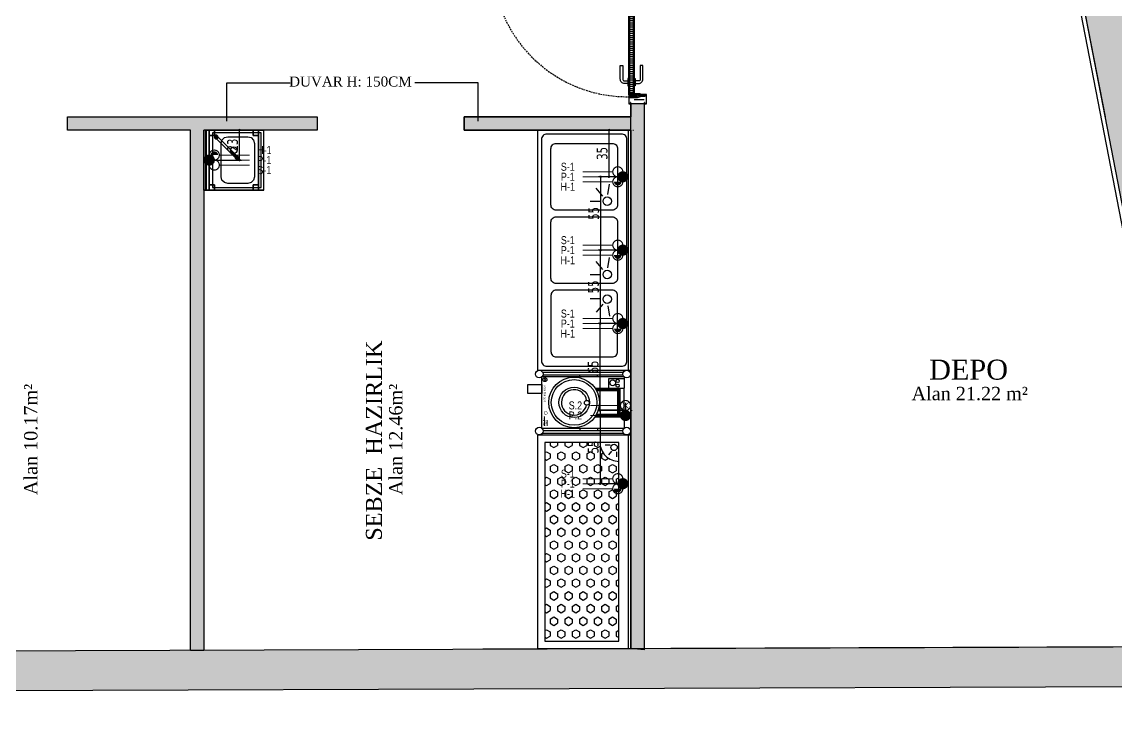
# Model space of a CAD drawing. Header units: millimetres. Extents: x -29311 to -3405, y 28913 to 42880.
# Drawn here: x -14724 to -13904, y 34865 to 35381 of the extents above; entities that cross this region are included whole.
import ezdxf
from ezdxf.enums import TextEntityAlignment as Align

# ---------------------------------------------------------------- set-up
doc = ezdxf.new("R2010")
doc.units = ezdxf.units.MM
doc.linetypes.add('DASHDOTX2', pattern=[2, 1, -0.5, 0, -0.5])
doc.linetypes.add('HIDDEN', pattern=[0.375, 0.25, -0.125])
for name, color, linetype in [('A-BA', 1, 'Continuous'), ('A-KAPI-AHSAP', 245, 'Continuous'), ('A-KAPI-AKSESUAR', 206, 'Continuous'), ('A-KAPI-METAL', 84, 'Continuous'), ('A-KAPI-PROFIL', 206, 'Continuous'), ('A-MERDIVEN', 125, 'Continuous'), ('A-SIVA-ALCIPAN', 247, 'Continuous'), ('A-YAZI', 136, 'Continuous'), ('Duvar-150 cm', 8, 'Continuous'), ('Duvar-200 cm', 7, 'Continuous'), ('Duvar-Soğuk Oda Yüksekliğine', 24, 'Continuous'), ('Kıtc-002 Çizgi', 7, 'Continuous'), ('Kıtc-016 Su Tes Yazı 001', 5, 'Continuous'), ('Kıtc-019 Su Tes İşaretler', 5, 'Continuous'), ('set altı dolap', 92, 'Continuous')]:
    doc.layers.add(name, color=color, linetype=linetype)
for name, color, linetype, lineweight in [('BA_wall_gyps', 45, 'Continuous', 9), ('DVL-C', 7, 'DASHDOTX2', 20), ('PLAN', 253, 'Continuous', 15), ('s-depo', 140, 'Continuous', 25), ('tarama-betonarme', 252, 'Continuous', 13), ('TES_ELK', 230, 'Continuous', 25), ('TES_SU', 150, 'Continuous', 25)]:
    doc.layers.add(name, color=color, linetype=linetype, lineweight=lineweight)
doc.styles.add('antet', font='arial.ttf', dxfattribs={"oblique": 15, "height": 2.75})
doc.styles.add('Dimension Text', font='tahoma.ttf', dxfattribs={"width": 0.8})
doc.styles.get("Standard").update_dxf_attribs({"font": 'arial.ttf'})
doc.styles.add('TESNO', font='romandtw.shx', dxfattribs={"height": 0.8})
doc.styles.add('YAZ-50', font='times.ttf', dxfattribs={"width": 0.9})
doc.dimstyles.new('AYG-OLCU 1 to 2', dxfattribs={"dimtxt": 4, "dimasz": 3, "dimexe": 1.5, "dimexo": 1, "dimgap": 1, "dimtad": 1, "dimdec": 0, "dimdsep": 46, "dimtxsty": 'Dimension Text', "dimblk": 'DOTSMALL', "dimcen": 0, "dimclrd": 256, "dimclre": 256, "dimclrt": 256, "dimadec": 0, "dimazin": 0, "dimtfac": 1, "dimtdec": 0, "dimtofl": 0, "dimtmove": 1, "dimatfit": 3, "dimfxl": 1, "dimarcsym": 0})

# ---------------------------------------------------------------- blocks, each defined once
blk = doc.blocks.new('A$C5D77726F')
at = {"layer": 'Kıtc-002 Çizgi'}
for p, q in [((5, 40), (3.5, 40)), ((46, 40), (47.5, 40)), ((5, 26), (3.5, 26)), ((14.33, 27.94), (14.33, 5)), ((15.33, 27.3), (15.33, 8)), ((16.33, 26.74), (16.33, 9)), ((34.93, 26.74), (34.93, 10)), ((35.93, 27.3), (35.93, 9)), ((36.93, 27.94), (36.93, 5)), ((46, 26), (47.5, 26)), ((15.33, 9), (35.93, 9)), ((16.33, 10), (34.93, 10)), ((36.93, 16.94), (44.48, 16.94)), ((44.48, 16.94), (44.48, 5)), ((14.33, 8), (36.93, 8)), ((14.33, 5), (36.93, 5))]:
    blk.add_line(p, q, dxfattribs=at)
blk.add_lwpolyline([(32.72, 80.96), (39.85, 80.96), (39.85, 70), (32.72, 70)], close=True, dxfattribs=at)
for points in [[(1.5, 69.4), (1.5, 5.6)], [(5, 5), (5, 70), (46, 70), (46, 5), (36.93, 5)], [(49.5, 69.4), (49.5, 5.6)], [(3.5, 69.04), (3.5, 5.96)], [(47.5, 69.04), (47.5, 5.96)], [(14.33, 5), (5, 5)]]:
    blk.add_lwpolyline(points, dxfattribs=at)
for centre, radius in [((3, 72), 3), ((48, 72), 3), ((25.63, 44.45), 20), ((25.63, 44.45), 18), ((25.63, 44.45), 12), ((25.35, 34.45), 1.9), ((38.81, 10.07), 1.26), ((41.06, 13.98), 2.29), ((42.6, 10.07), 1.26), ((3, 3), 3), ((48, 3), 3)]:
    blk.add_circle(centre, radius, dxfattribs=at)
blk.add_arc((25.63, 44.45), 10, 279.30203, 257.47644, dxfattribs=at)
blk = doc.blocks.new('v-sg')
at = {"layer": 'TES_SU', "linetype": 'Continuous', "const_width": 1.2}
blk.add_lwpolyline([(-5, 0, 1), (5, 0, 1)], format="xyb", close=True, dxfattribs=at)
blk = doc.blocks.new('A$C601B7985')
at = {"layer": 'Kıtc-002 Çizgi', "color": 1}
for p, q in [((43.49, 67.8, 10.3), (42.51, 67.12, 10.3)), ((42.54, 67.07, 10.3), (43.44, 67.7, 10.3)), ((43.44, 67.7, 10.3), (43.49, 67.12, 10.3)), ((43.54, 67.21, 10.3), (43.49, 67.8, 10.3)), ((43.49, 67.12, 10.3), (44.66, 67.72, 10.3)), ((44.63, 67.78, 10.3), (43.54, 67.21, 10.3)), ((44.87, 67.87, 10.3), (44.58, 67.85, 10.3)), ((44.58, 67.85, 10.3), (44.62, 67.79, 10.3)), ((44.62, 67.79, 10.3), (44.7, 67.65, 10.3)), ((44.66, 67.72, 10.3), (44.63, 67.78, 10.3)), ((44.87, 67.87, 10.3), (44.7, 67.65, 10.3))]:
    blk.add_line(p, q, dxfattribs=at)
blk.add_circle((43.61, 67.55, 10.3), 1.58, dxfattribs=at)
at = {"layer": 'Kıtc-019 Su Tes İşaretler', "linetype": 'Continuous', "xscale": 0.2549349402009376, "yscale": 0.2549349402009376, "zscale": 0.2549349402009376}
blk.add_blockref('v-sg', (17.24, 66.88), dxfattribs=at)
at = {"layer": 'set altı dolap'}
blk.add_blockref('A$C5D77726F', (0, 0), dxfattribs=at)
at = {"layer": 'Kıtc-002 Çizgi', "color": 1}
blk.add_text('0,75 KW 380V', height=1.5, dxfattribs=at).set_placement((25.84, 66.87))
at = {"layer": 'Kıtc-016 Su Tes Yazı 001', "lineweight": 5, "char_height": 1, "attachment_point": 1}
for s, insert in [('{\\L\\C5;SOĞUK SU}', (7.12, 69.07)), ('{\\L\\C5;GİDER}', (7.12, 66.87))]:
    blk.add_mtext_dynamic_manual_height_columns(s, width=14.9424, gutter_width=50, heights=[0], dxfattribs=dict(at, insert=insert))
blk = doc.blocks.new('SebzeST.160-70')
h = blk.add_hatch()
h.set_pattern_fill('HEX', color=251, style=0)
h.set_pattern_definition([(0, (-11940.3066, -10511.318), (0, 5.49926), [3.175, -6.35]), (120, (-11940.3066, -10511.318), (-4.7624989, -2.74963), [3.175, -6.35]), (60, (-11937.1316, -10511.318), (-4.7624989, 2.74963), [3.175, -6.35])])
h.paths.add_polyline_path([(-154.5, -64.5), (-5.5, -64.5), (-5.5, -9), (-140.28, -9, -0.414214), (-154.5, -23.22)])
at = {"color": 251}
for p, q in [((-152.46, -15.55), (-152.46, -19.44)), ((-148.02, -14.63), (-145.18, -16.85)), ((-147.4, -10.86), (-143.57, -10.86))]:
    blk.add_line(p, q, dxfattribs=at)
for points in [[(0, 0), (-160, 0), (-160, -70), (0, -70)], [(0, 0), (-160, 0), (-160, -2), (0, -2)], [(-5.5, -9), (-154.5, -9), (-154.5, -64.5), (-5.5, -64.5)]]:
    blk.add_lwpolyline(points, close=True)
blk.add_circle((-150.74, -12.66), 2.4, dxfattribs=at)
blk.add_arc((-154.5, -9), 14.22, 270, 0, dxfattribs=at)
blk = doc.blocks.new('el yıkama')
for p, q in [((45, 0), (0, 0)), ((0, 0), (0, -45)), ((0, -45, 81), (0, 0, 81)), ((45, -45), (45, 0)), ((45, -45, 81), (45, 0, 81)), ((0, -1.5, 85), (0, -45, 85)), ((0, -2), (45, -2)), ((2, -6.5, 83), (2, -43, 83)), ((43, -6.5, 83), (2, -6.5, 83)), ((2, -6.5), (2, -43)), ((43, -6.5), (2, -6.5)), ((43, -43, 83), (43, -6.5, 83)), ((43, -43), (43, -6.5)), ((45, -1.5, 85), (45, -45, 85)), ((0, -45), (45, -45)), ((0, -45, 85), (0, -45, 81)), ((0, -45, 81), (45, -45, 81)), ((2, -43, 83), (43, -43, 83)), ((2, -43), (43, -43)), ((45, -45, 85), (45, -45, 81))]:
    blk.add_line(p, q)
at = {"color": 251}
for p, q in [((5, -17.9, 60), (5.67, -15.4, 60)), ((5, -17.9), (5.67, -15.4)), ((5.67, -15.4, 60), (7.5, -13.57, 60)), ((5.67, -15.4), (7.5, -13.57)), ((7.5, -13.57, 60), (10, -12.9, 60)), ((7.5, -13.57), (10, -12.9)), ((10, -12.9, 60), (35, -12.9, 60)), ((10, -12.9), (35, -12.9)), ((39.56, -8.26), (23.39, -24.43)), ((24.66, -25.7), (40.83, -9.53)), ((35, -12.9, 60), (37.5, -13.57, 60)), ((35, -12.9), (37.5, -13.57)), ((37.5, -13.57, 60), (39.33, -15.4, 60)), ((37.5, -13.57), (39.33, -15.4)), ((39.33, -15.4, 60), (40, -17.9, 60)), ((39.33, -15.4), (40, -17.9)), ((40.31, -8.26), (39.56, -8.26)), ((40.83, -8.78), (40.31, -8.26)), ((40.83, -9.53), (40.83, -8.78)), ((5, -32.9, 60), (5, -17.9, 60)), ((5, -32.9), (5, -17.9)), ((23.39, -24.43), (23.39, -25.17)), ((40, -17.9, 60), (40, -32.9, 60)), ((40, -17.9), (40, -32.9)), ((23.39, -25.17), (23.92, -25.7)), ((23.92, -25.7), (24.66, -25.7)), ((5.67, -35.4, 60), (5, -32.9, 60)), ((5.67, -35.4), (5, -32.9)), ((7.5, -37.23, 60), (5.67, -35.4, 60)), ((7.5, -37.23), (5.67, -35.4)), ((10, -37.9, 60), (7.5, -37.23, 60)), ((10, -37.9), (7.5, -37.23)), ((35, -37.9, 60), (10, -37.9, 60)), ((35, -37.9), (10, -37.9)), ((37.5, -37.23, 60), (35, -37.9, 60)), ((37.5, -37.23), (35, -37.9)), ((39.33, -35.4, 60), (37.5, -37.23, 60)), ((39.33, -35.4), (37.5, -37.23)), ((40, -32.9, 60), (39.33, -35.4, 60)), ((40, -32.9), (39.33, -35.4))]:
    blk.add_line(p, q, dxfattribs=at)
at = {"color": 251, "extrusion": (-0.612372, -0.612372, 0.5)}
for p, q in [((38.58, -9.24, 92.87), (38.32, -9.5, 92.22)), ((38.32, -9.5, 92.22), (38.5, -10.06, 91.77)), ((38.5, -10.06, 91.77), (39.03, -10.59, 91.77)), ((39.14, -9.42, 93.33), (38.58, -9.24, 92.87)), ((39.03, -10.59, 91.77), (39.59, -10.77, 92.22)), ((39.67, -9.95, 93.33), (39.14, -9.42, 93.33)), ((39.59, -10.77, 92.22), (39.85, -10.51, 92.87)), ((39.85, -10.51, 92.87), (39.67, -9.95, 93.33))]:
    blk.add_line(p, q, dxfattribs=at)
at = {"color": 251}
blk.add_circle((30, -22.5), 2.5, dxfattribs=at)
for points in [[(0, -1.5, 90), (45, -1.5, 90), (45, 0, 90), (0, 0, 90)], [(45, 0, 90), (0, 0, 90), (0, 0, 81), (45, 0, 81)], [(0, -1.5, 85), (45, -1.5, 85), (45, -1.5, 90), (0, -1.5, 90)], [(0, -37, 45), (0, -37, 81), (0, -8, 81), (0, -8, 45)], [(41, -4, 81), (41, -4, 45), (4, -4, 45), (4, -4, 81)], [(45, -37, 45), (45, -8, 45), (45, -8, 81), (45, -37, 81)], [(4, -41, 63), (41, -41, 63), (41, -41, 81), (4, -41, 81)], [(4, -41, 45), (41, -41, 45), (41, -41, 62.9), (4, -41, 62.9)]]:
    blk.add_3dface(points)
for points in [[(0, -8, 81), (0, -8, 45), (0, -4, 45), (0, -4, 81)], [(0, -8, 45), (0, -8, 45), (0, -8, 45), (0, -4, 45)], [(0, -4, 81), (0, -4, 45), (4, -4, 45), (4, -4, 81)], [(0, -4, 45), (0, -8, 45), (4, -8, 45), (4, -4, 45)], [(4, -4, 81), (4, -4, 81), (0, -4, 81)], [(4, -4, 81), (4, -8, 81), (0, -8, 81), (0, -4, 81)], [(4, -8, 81), (4, -8, 45), (0, -8, 45), (0, -8, 81)], [(4, -8, 45), (4, -8, 45), (0, -8, 45)], [(4, -4, 81), (4, -4, 45), (4, -4, 81)], [(4, -4, 45), (4, -8, 45), (4, -8, 81), (4, -4, 81)], [(39.29, -7.99, 85), (38.53, -8.75, 85), (38.81, -8.99, 88.99), (39.57, -8.23, 88.99)], [(40.33, -8.02, 85.09), (39.29, -7.99, 85), (39.57, -8.23, 88.99), (40.27, -8.25, 88.99)], [(41.09, -8.78, 85.09), (40.33, -8.02, 85.09), (40.27, -8.25, 88.99), (40.84, -8.82, 88.99)], [(41, -8, 81), (41, -8, 45), (41, -4, 45), (41, -4, 81)], [(41, -8, 45), (41, -8, 45), (41, -8, 45), (41, -4, 45)], [(41, -4, 81), (41, -4, 45), (45, -4, 45), (45, -4, 81)], [(41, -4, 45), (41, -8, 45), (45, -8, 45), (45, -4, 45)], [(45, -4, 81), (45, -4, 81), (41, -4, 81)], [(45, -4, 81), (45, -8, 81), (41, -8, 81), (41, -4, 81)], [(45, -8, 81), (45, -8, 45), (41, -8, 45), (41, -8, 81)], [(45, -8, 45), (45, -8, 45), (41, -8, 45)], [(45, -4, 81), (45, -4, 45), (45, -4, 81)], [(45, -4, 45), (45, -8, 45), (45, -8, 81), (45, -4, 81)], [(38.84, -8.98, 91.48), (38.32, -9.5, 92.22), (38.58, -9.24, 92.87), (39.3, -8.52, 91.86)], [(38.89, -9.67, 91.22), (38.5, -10.06, 91.77), (38.32, -9.5, 92.22), (38.84, -8.98, 91.48)], [(39.42, -10.2, 91.22), (39.03, -10.59, 91.77), (38.5, -10.06, 91.77), (38.89, -9.67, 91.22)], [(38.53, -8.75, 85), (38.54, -9.82, 85), (38.91, -9.45, 88.99), (38.81, -8.99, 88.99)], [(38.54, -9.82, 85), (39.3, -10.58, 85), (39.67, -10.21, 88.99), (38.91, -9.45, 88.99)], [(39.3, -8.52, 91.86), (39.99, -8.57, 92.12), (39.14, -9.42, 93.33), (38.58, -9.24, 92.87)], [(39.03, -8.78, 90.47), (38.84, -8.98, 91.48), (39.3, -8.52, 91.86), (39.56, -8.26, 90.47)], [(39.03, -9.53, 90.47), (38.89, -9.67, 91.22), (38.84, -8.98, 91.48), (39.03, -8.78, 90.47)], [(39.56, -10.06, 90.47), (39.42, -10.2, 91.22), (38.89, -9.67, 91.22), (39.03, -9.53, 90.47)], [(39.55, -8.27, 85.34), (39.02, -8.8, 85.34), (39.03, -8.78, 90.47), (39.56, -8.26, 90.47)], [(39.02, -8.8, 85.34), (39.03, -9.54, 85.01), (39.03, -9.53, 90.47), (39.03, -8.78, 90.47)], [(39.03, -9.54, 85.01), (39.55, -10.06, 85.01), (39.56, -10.06, 90.47), (39.03, -9.53, 90.47)], [(39.42, -10.2, 91.22), (40.11, -10.25, 91.48), (39.59, -10.77, 92.22), (39.03, -10.59, 91.77)], [(39.99, -8.57, 92.12), (40.52, -9.1, 92.12), (39.67, -9.95, 93.33), (39.14, -9.42, 93.33)], [(39.56, -8.26, 90.47), (40.31, -8.26, 90.47), (39.99, -8.57, 92.12), (39.3, -8.52, 91.86)], [(39.3, -10.58, 85), (40.37, -10.59, 85), (40.09, -10.27, 89), (39.67, -10.21, 88.99)], [(39.56, -10.06, 90.47), (40.31, -10.06, 90.47), (40.11, -10.25, 91.48), (39.42, -10.2, 91.22)], [(40.27, -8.29, 85.07), (39.55, -8.27, 85.34), (39.56, -8.26, 90.47), (40.31, -8.26, 90.47)], [(39.55, -10.06, 85.01), (40.29, -10.07, 85.34), (40.31, -10.06, 90.47), (39.56, -10.06, 90.47)], [(40.11, -10.25, 91.48), (40.57, -9.79, 91.86), (39.85, -10.51, 92.87), (39.59, -10.77, 92.22)], [(40.52, -9.1, 92.12), (40.57, -9.79, 91.86), (39.85, -10.51, 92.87), (39.67, -9.95, 93.33)], [(40.31, -8.26, 90.47), (40.83, -8.78, 90.47), (40.52, -9.1, 92.12), (39.99, -8.57, 92.12)], [(40.37, -10.59, 85), (41.12, -9.83, 85), (40.85, -9.51, 89), (40.09, -10.27, 89)], [(40.31, -10.06, 90.47), (40.83, -9.53, 90.47), (40.57, -9.79, 91.86), (40.11, -10.25, 91.48)], [(40.8, -8.82, 85.07), (40.27, -8.29, 85.07), (40.31, -8.26, 90.47), (40.83, -8.78, 90.47)], [(40.29, -10.07, 85.34), (40.82, -9.54, 85.34), (40.83, -9.53, 90.47), (40.31, -10.06, 90.47)], [(40.83, -8.78, 90.47), (40.83, -9.53, 90.47), (40.57, -9.79, 91.86), (40.52, -9.1, 92.12)], [(40.82, -9.54, 85.34), (40.8, -8.82, 85.07), (40.83, -8.78, 90.47), (40.83, -9.53, 90.47)], [(41.12, -9.83, 85), (41.09, -8.78, 85.09), (40.84, -8.82, 88.99), (40.85, -9.51, 89)], [(23.81, -23.63, 94.84), (23.12, -24.31, 94.84), (23.12, -24.31, 95.98), (23.81, -23.63, 95.98)], [(23.92, -23.9, 96.55), (23.81, -23.63, 95.98), (23.12, -24.31, 95.98), (23.39, -24.43, 96.55)], [(23.81, -23.63, 94.84), (23.92, -23.9, 94.4), (23.39, -24.43, 94.4), (23.12, -24.31, 94.84)], [(23.12, -24.31, 94.84), (23.12, -25.28, 94.84), (23.12, -25.28, 95.98), (23.12, -24.31, 95.98)], [(23.39, -24.43, 96.55), (23.12, -24.31, 95.98), (23.12, -25.28, 95.98), (23.39, -25.17, 96.55)], [(23.12, -24.31, 94.84), (23.39, -24.43, 94.4), (23.39, -25.17, 94.4), (23.12, -25.28, 94.84)], [(23.92, -23.9, 100.47), (23.39, -24.43, 100.47), (23.65, -24.16, 101.86), (24.11, -23.71, 101.48)], [(23.92, -23.9, 96.55), (23.39, -24.43, 96.55), (23.39, -24.43, 100.47), (23.92, -23.9, 100.47)], [(23.39, -25.17, 100.47), (23.39, -24.43, 100.47), (23.65, -24.16, 101.86), (23.7, -24.86, 102.12)], [(23.39, -24.43, 96.55), (23.39, -25.17, 96.55), (23.39, -25.17, 100.47), (23.39, -24.43, 100.47)], [(24.11, -23.71, 101.48), (23.65, -24.16, 101.86), (24.37, -23.45, 102.87), (24.64, -23.18, 102.22)], [(23.7, -24.86, 102.12), (23.65, -24.16, 101.86), (24.37, -23.45, 102.87), (24.56, -24.01, 103.33)], [(24.23, -25.39, 102.12), (23.7, -24.86, 102.12), (24.56, -24.01, 103.33), (25.09, -24.53, 103.33)], [(24.78, -23.63, 94.84), (23.81, -23.63, 94.84), (23.81, -23.63, 95.98), (24.78, -23.63, 95.98)], [(24.66, -23.9, 96.55), (24.78, -23.63, 95.98), (23.81, -23.63, 95.98), (23.92, -23.9, 96.55)], [(24.78, -23.63, 94.84), (24.66, -23.9, 94.4), (23.92, -23.9, 94.4), (23.81, -23.63, 94.84)], [(24.66, -23.9, 100.47), (23.92, -23.9, 100.47), (24.11, -23.71, 101.48), (24.81, -23.76, 101.22)], [(24.66, -23.9, 96.55), (23.92, -23.9, 96.55), (23.92, -23.9, 100.47), (24.66, -23.9, 100.47)], [(24.81, -23.76, 101.22), (24.11, -23.71, 101.48), (24.64, -23.18, 102.22), (25.2, -23.37, 101.77)], [(24.93, -25.44, 101.86), (24.23, -25.39, 102.12), (25.09, -24.53, 103.33), (25.65, -24.72, 102.87)], [(24.64, -23.18, 102.22), (24.37, -23.45, 102.87), (25.35, -22.47, 103.24), (25.35, -22.47, 102.5)], [(24.56, -24.01, 103.33), (24.37, -23.45, 102.87), (25.35, -22.47, 103.24), (25.73, -22.84, 103.77)], [(25.09, -24.53, 103.33), (24.56, -24.01, 103.33), (25.73, -22.84, 103.77), (26.25, -23.37, 103.77)], [(25.2, -23.37, 101.77), (24.64, -23.18, 102.22), (25.35, -22.47, 102.5), (25.73, -22.84, 101.97)], [(25.19, -24.43, 96.55), (25.46, -24.31, 95.98), (24.78, -23.63, 95.98), (24.66, -23.9, 96.55)], [(25.46, -24.31, 94.84), (25.19, -24.43, 94.4), (24.66, -23.9, 94.4), (24.78, -23.63, 94.84)], [(24.66, -23.9, 100.47), (24.81, -23.76, 101.22), (25.33, -24.28, 101.22), (25.19, -24.43, 100.47)], [(25.19, -24.43, 96.55), (24.66, -23.9, 96.55), (24.66, -23.9, 100.47), (25.19, -24.43, 100.47)], [(25.46, -24.31, 94.84), (24.78, -23.63, 94.84), (24.78, -23.63, 95.98), (25.46, -24.31, 95.98)], [(24.81, -23.76, 101.22), (25.2, -23.37, 101.77), (25.72, -23.9, 101.77), (25.33, -24.28, 101.22)], [(25.38, -24.98, 101.48), (25.91, -24.46, 102.22), (25.65, -24.72, 102.87), (24.93, -25.44, 101.86)], [(25.65, -24.72, 102.87), (25.09, -24.53, 103.33), (26.25, -23.37, 103.77), (26.63, -23.74, 103.24)], [(25.19, -24.43, 100.47), (25.33, -24.28, 101.22), (25.38, -24.98, 101.48), (25.19, -25.17, 100.47)], [(25.19, -25.17, 96.55), (25.46, -25.28, 95.98), (25.46, -24.31, 95.98), (25.19, -24.43, 96.55)], [(25.46, -25.28, 94.84), (25.19, -25.17, 94.4), (25.19, -24.43, 94.4), (25.46, -24.31, 94.84)], [(25.19, -25.17, 96.55), (25.19, -24.43, 96.55), (25.19, -24.43, 100.47), (25.19, -25.17, 100.47)], [(25.2, -23.37, 101.77), (25.73, -22.84, 101.97), (26.25, -23.37, 101.97), (25.72, -23.9, 101.77)], [(25.33, -24.28, 101.22), (25.72, -23.9, 101.77), (25.91, -24.46, 102.22), (25.38, -24.98, 101.48)], [(25.73, -22.84, 103.77), (25.35, -22.47, 103.24), (26.33, -21.49, 102.87), (26.89, -21.67, 103.33)], [(25.35, -22.47, 102.5), (25.35, -22.47, 103.24), (26.33, -21.49, 102.87), (26.07, -21.75, 102.22)], [(25.73, -22.84, 101.97), (25.35, -22.47, 102.5), (26.07, -21.75, 102.22), (26.26, -22.31, 101.77)], [(25.46, -25.28, 94.84), (25.46, -24.31, 94.84), (25.46, -24.31, 95.98), (25.46, -25.28, 95.98)], [(25.91, -24.46, 102.22), (26.63, -23.74, 102.5), (26.63, -23.74, 103.24), (25.65, -24.72, 102.87)], [(25.72, -23.9, 101.77), (26.25, -23.37, 101.97), (26.63, -23.74, 102.5), (25.91, -24.46, 102.22)], [(26.25, -23.37, 103.77), (25.73, -22.84, 103.77), (26.89, -21.67, 103.33), (27.42, -22.2, 103.33)], [(25.73, -22.84, 101.97), (26.26, -22.31, 101.77), (26.78, -22.84, 101.77), (26.25, -23.37, 101.97)], [(26.63, -23.74, 103.24), (26.25, -23.37, 103.77), (27.42, -22.2, 103.33), (27.61, -22.76, 102.87)], [(26.25, -23.37, 101.97), (26.78, -22.84, 101.77), (27.34, -23.02, 102.22), (26.63, -23.74, 102.5)], [(26.63, -23.74, 102.5), (27.34, -23.02, 102.22), (27.61, -22.76, 102.87), (26.63, -23.74, 103.24)], [(23.39, -25.17, 96.55), (23.12, -25.28, 95.98), (23.81, -25.97, 95.98), (23.92, -25.7, 96.55)], [(23.12, -25.28, 94.84), (23.39, -25.17, 94.4), (23.92, -25.7, 94.4), (23.81, -25.97, 94.84)], [(23.12, -25.28, 94.84), (23.81, -25.97, 94.84), (23.81, -25.97, 95.98), (23.12, -25.28, 95.98)], [(23.92, -25.7, 100.47), (23.39, -25.17, 100.47), (23.7, -24.86, 102.12), (24.23, -25.39, 102.12)], [(23.39, -25.17, 96.55), (23.92, -25.7, 96.55), (23.92, -25.7, 100.47), (23.39, -25.17, 100.47)], [(23.92, -25.7, 96.55), (23.81, -25.97, 95.98), (24.78, -25.97, 95.98), (24.66, -25.7, 96.55)], [(23.81, -25.97, 94.84), (23.92, -25.7, 94.4), (24.66, -25.7, 94.4), (24.78, -25.97, 94.84)], [(23.81, -25.97, 94.84), (24.78, -25.97, 94.84), (24.78, -25.97, 95.98), (23.81, -25.97, 95.98)], [(24.66, -25.7, 100.47), (23.92, -25.7, 100.47), (24.23, -25.39, 102.12), (24.93, -25.44, 101.86)], [(23.92, -25.7, 96.55), (24.66, -25.7, 96.55), (24.66, -25.7, 100.47), (23.92, -25.7, 100.47)], [(25.19, -25.17, 100.47), (25.38, -24.98, 101.48), (24.93, -25.44, 101.86), (24.66, -25.7, 100.47)], [(24.66, -25.7, 96.55), (25.19, -25.17, 96.55), (25.19, -25.17, 100.47), (24.66, -25.7, 100.47)], [(24.66, -25.7, 96.55), (24.78, -25.97, 95.98), (25.46, -25.28, 95.98), (25.19, -25.17, 96.55)], [(24.78, -25.97, 94.84), (24.66, -25.7, 94.4), (25.19, -25.17, 94.4), (25.46, -25.28, 94.84)], [(24.78, -25.97, 94.84), (25.46, -25.28, 94.84), (25.46, -25.28, 95.98), (24.78, -25.97, 95.98)], [(0, -41, 81), (0, -41, 45), (0, -37, 45), (0, -37, 81)], [(0, -41, 45), (0, -41, 45), (0, -41, 45), (0, -37, 45)], [(0, -37, 81), (0, -37, 45), (4, -37, 45), (4, -37, 81)], [(0, -37, 45), (0, -41, 45), (4, -41, 45), (4, -37, 45)], [(4, -37, 81), (4, -37, 81), (0, -37, 81)], [(4, -37, 81), (4, -41, 81), (0, -41, 81), (0, -37, 81)], [(4, -41, 81), (4, -41, 45), (0, -41, 45), (0, -41, 81)], [(4, -41, 45), (4, -41, 45), (0, -41, 45)], [(4, -37, 81), (4, -37, 45), (4, -37, 81)], [(4, -37, 45), (4, -41, 45), (4, -41, 81), (4, -37, 81)], [(41, -41, 81), (41, -41, 45), (41, -37, 45), (41, -37, 81)], [(41, -41, 45), (41, -41, 45), (41, -41, 45), (41, -37, 45)], [(41, -37, 81), (41, -37, 45), (45, -37, 45), (45, -37, 81)], [(41, -37, 45), (41, -41, 45), (45, -41, 45), (45, -37, 45)], [(45, -37, 81), (45, -37, 81), (41, -37, 81)], [(45, -37, 81), (45, -41, 81), (41, -41, 81), (41, -37, 81)], [(45, -41, 81), (45, -41, 45), (41, -41, 45), (41, -41, 81)], [(45, -41, 45), (45, -41, 45), (41, -41, 45)], [(45, -37, 81), (45, -37, 45), (45, -37, 81)], [(45, -37, 45), (45, -41, 45), (45, -41, 81), (45, -37, 81)]]:
    blk.add_3dface(points, dxfattribs=at)
blk = doc.blocks.new('Evye3.180-70')
at = {"color": 251}
for p, q in [((-131.66, -17.24), (-139.47, -16.13)), ((-76.66, -17.24), (-84.47, -16.13)), ((-48.34, -17.24), (-40.53, -16.13)), ((-130.43, -21.05), (-136.53, -26.06)), ((-126.52, -22.71), (-126.52, -30.6)), ((-75.43, -21.05), (-81.53, -26.06)), ((-71.52, -22.71), (-71.52, -30.6)), ((-53.48, -22.71), (-53.48, -30.6)), ((-49.57, -21.05), (-43.47, -26.06))]:
    blk.add_line(p, q, dxfattribs=at)
for points in [[(-180, -70), (0, -70), (0, 0), (-180, 0)], [(-180, -2), (0, -2), (0, 0), (-180, 0)]]:
    blk.add_lwpolyline(points, close=True)
blk.add_lwpolyline([(-173, -67), (-7, -67, 0.414214), (-3, -63), (-3, -7, 0.414214), (-7, -3), (-173, -3, 0.414214), (-177, -7), (-177, -63, 0.414214)], format="xyb", close=True)
for points in [[(-124, -60), (-166, -60, -0.414214), (-170, -56), (-170, -14, -0.414214), (-166, -10), (-124, -10, -0.414214), (-120, -14), (-120, -56, -0.414214)], [(-69, -60), (-111, -60, -0.414214), (-115, -56), (-115, -14, -0.414214), (-111, -10), (-69, -10, -0.414214), (-65, -14), (-65, -56, -0.414214)], [(-56, -60), (-14, -60, 0.414214), (-10, -56), (-10, -14, 0.414214), (-14, -10), (-56, -10, 0.414214), (-60, -14), (-60, -56, 0.414214)]]:
    blk.add_lwpolyline(points, format="xyb", close=True, dxfattribs=at)
for centre in [(-126.71, -17.74), (-71.71, -17.74), (-53.29, -17.74)]:
    blk.add_circle(centre, 3.19, dxfattribs=at)
blk = doc.blocks.new('A$C1989330F')
at = {"layer": 'A-KAPI-AKSESUAR'}
blk.add_lwpolyline([(27.5, 0), (-27.5, 0), (-27.5, -8), (27.5, -8)], close=True, dxfattribs=at)
blk.add_lwpolyline([(-125, -45), (-20, -45, 0.414214), (-10, -35), (-10, -8), (10, -8), (10, -32, -0.414214), (-23, -65), (-125, -65)], format="xyb", close=True, dxfattribs=at)
blk = doc.blocks.new('*U52')
at = {"ltscale": 12}
h = blk.add_hatch(dxfattribs=at)
h.set_pattern_fill('ANSI31', color=8, scale=5, angle=45)
h.set_pattern_definition([(90, (48.085, 20), (-15.875, 3e-15), [])])
h.paths.add_polyline_path([(1004.1, -130), (44, -130), (44, -160), (1004.1, -160)])
at = {"color": 8, "linetype": 'HIDDEN', "ltscale": 50}
blk.add_lwpolyline([(12.6, -176.2), (12.6, -1188.7, 0.417281), (1025, -165.6)], format="xyb", dxfattribs=at)
at = {"layer": 'A-KAPI-AHSAP'}
for points in [[(44, -165), (34, -165), (34, -148), (34, -148), (34, -125), (44, -125), (44, -165)], [(44, -125), (1004.1, -125)], [(1004.1, -165), (1004.1, -125), (1014.1, -125), (1014.1, -165), (1014.1, -165), (1014.1, -165), (1004.1, -165)], [(1004.1, -165), (44, -165)]]:
    blk.add_lwpolyline(points, dxfattribs=at)
blk.add_lwpolyline([(1004.1, -130), (44, -130), (44, -160), (1004.1, -160)], close=True, dxfattribs=at)
at = {"layer": 'A-KAPI-AKSESUAR'}
for radius in [10, 5, 4]:
    blk.add_circle((12, -175), radius, dxfattribs=at)
at = {"layer": 'A-KAPI-METAL'}
for points in [[(-29, -33.5), (39, -33.5, -0.414214), (40, -34.5), (40, -95.9), (38, -95.9), (38, -36, 0.414214), (37.5, -35.5), (-27.5, -35.5, 0.414214), (-28, -36), (-28, -47.5, 0.414214), (-27.5, -48), (-20, -48), (-20, -50), (-29, -50, -0.414214), (-30, -49), (-30, -34.5, -0.414214)], [(-30, -151, -0.414214), (-29, -150), (-20, -150), (-20, -152), (-27.5, -152, 0.414214), (-28, -152.5), (-28, -162.5, 0.414214), (-27.5, -163), (26.5, -163, 0.414214), (27, -162.5), (27, -105, -0.414214), (28.2, -104), (41, -104, -0.414154), (42, -105), (42, -119.5), (42, -94.9), (42, -80.7), (42, -94.9), (40, -94.9), (40, -80.7, -1), (44, -80.7), (44, -119.8, -0.934642), (40, -119.5), (40, -106.5, 0.414214), (39.5, -106), (29.5, -106, 0.414214), (29, -106.5), (29, -164, -0.414214), (28, -165), (-29, -165, -0.414214), (-30, -164)], [(1078.1, -151, 0.414214), (1077.1, -150), (1068.1, -150), (1068.1, -152), (1075.6, -152, -0.414214), (1076.1, -152.5), (1076.1, -162.5, -0.414214), (1075.6, -163), (1021.6, -163, -0.414214), (1021.1, -162.5), (1021.1, -104, 0.414214), (1019.8, -103), (1007.1, -103, 0.414154), (1006.1, -104), (1006.1, -119.5), (1006.1, -94.9), (1006.1, -80.7), (1006.1, -94.9), (1008.1, -94.9), (1008.1, -80.7, 1), (1004.1, -80.7), (1004.1, -119.8, 0.938583), (1008.1, -119.5), (1008.1, -105.5, -0.414214), (1008.6, -105), (1018.5, -105, -0.414214), (1019.1, -105.5), (1019.1, -164, 0.414214), (1020.1, -165), (1077.1, -165, 0.414214), (1078.1, -164)], [(1077.1, -33.5), (1009.1, -33.5, 0.414214), (1008.1, -34.5), (1008.1, -95.9), (1010.1, -95.9), (1010.1, -36, -0.414214), (1010.6, -35.5), (1075.6, -35.5, -0.414214), (1076.1, -36), (1076.1, -47.5, -0.414214), (1075.6, -48), (1068.1, -48), (1068.1, -50), (1077.1, -50, 0.414214), (1078.1, -49), (1078.1, -34.5, 0.414214)]]:
    blk.add_lwpolyline(points, format="xyb", close=True, dxfattribs=at)
at = {"layer": 'A-KAPI-PROFIL'}
for points in [[(16.5, -100.9), (27.5, -70.4), (27.5, -36.5), (37.5, -36.5), (37.5, -72.2), (25.9, -104.3), (25.9, -163), (16.5, -163)], [(1031.6, -100.9), (1020.6, -70.4), (1020.6, -43.8), (1010.6, -43.8), (1010.6, -72.2), (1022.2, -104.3), (1022.2, -163), (1031.6, -163)]]:
    blk.add_lwpolyline(points, close=True, dxfattribs=at)
for points in [[(36.5, -36.8), (37.5, -36.8), (37.5, -52.5), (29.6, -66.1), (29.6, -89.8), (36.6, -89.8), (36.6, -90.8), (28.6, -90.8), (28.6, -65.8), (36.5, -52.2), (36.5, -36.8)], [(1011.6, -36.8), (1010.6, -36.8), (1010.6, -52.5), (1018.5, -66.1), (1018.5, -89.8), (1011.5, -89.8), (1011.5, -90.8), (1019.5, -90.8), (1019.5, -65.8), (1011.6, -52.2), (1011.6, -36.8)]]:
    blk.add_lwpolyline(points, dxfattribs=at)
at = {"layer": 'A-KAPI-PROFIL', "color": 8}
for points in [[(39.7, -111.2, 0.414214), (37.7, -109.2), (31.3, -109.2, 0.414214), (29.3, -111.2), (29.3, -122, 0.414214), (31.3, -124), (45.3, -124, 0.414214), (46.3, -123), (46.3, -120, 1), (44.3, -120), (44.3, -121.5), (39.7, -121.5)], [(1018.8, -111.2, 0.414214), (1016.8, -109.2), (1010.4, -109.2, 0.414214), (1008.4, -111.2), (1008.4, -121.5), (1003.8, -121.5), (1003.8, -120, 1), (1001.8, -120), (1001.8, -123, 0.414214), (1002.8, -124), (1014.1, -124), (1016.8, -124, 0.414214), (1018.8, -122)]]:
    blk.add_lwpolyline(points, format="xyb", close=True, dxfattribs=at)
at = {"layer": 'DEFPOINTS', "linetype": 'ByBlock', "ltscale": 12}
for p, q in [((0, -50), (0, -150)), ((1048.1, -50), (1048.1, -125))]:
    blk.add_line(p, q, dxfattribs=at)
at = {"ltscale": 12, "xscale": -1, "rotation": 180}
blk.add_blockref('A$C1989330F', (916, -125), dxfattribs=at)
at = {"ltscale": 12}
blk.add_blockref('A$C1989330F', (916, -165), dxfattribs=at)
blk = doc.blocks.new('v-sp')
at = {"layer": 'TES_SU', "linetype": 'Continuous', "const_width": 5.58}
blk.add_lwpolyline([(-2.8, 0, 1), (2.8, 0, 1)], format="xyb", close=True, dxfattribs=at)
blk = doc.blocks.new('v-h')
at = {"layer": 'TES_SU', "linetype": 'Continuous', "const_width": 1.2}
blk.add_lwpolyline([(0, -5, 1), (0, 5, 1)], format="xyb", close=True, dxfattribs=at)
at = {"layer": 'TES_SU', "linetype": 'Continuous', "const_width": 3.744}
for points in [[(0, 1.872, 0.41421356), (-1.872, 0, 1)], [(-1.872, 0, 0.41421356), (0, -1.872, 1)]]:
    blk.add_lwpolyline(points, format="xyb", dxfattribs=at)
blk = doc.blocks.new('T-EEN100')
at = {"layer": 'TES_SU', "linetype": 'Continuous', "lineweight": 9}
for points in [[(25, 0), (25, -35)], [(30, -5), (30, -35)]]:
    blk.add_lwpolyline(points, dxfattribs=at)
at = {"layer": 'TES_SU', "linetype": 'Continuous', "lineweight": 15}
blk.add_lwpolyline([(20, -5), (20, -35)], dxfattribs=at)
at = {"linetype": 'Continuous', "rotation": 270}
for name, p in [('v-sp', (25, 5)), ('v-sg', (30, 0))]:
    blk.add_blockref(name, p, dxfattribs=at)
at = {"layer": 'PLAN', "linetype": 'Continuous'}
blk.add_blockref('v-h', (20, 0), dxfattribs=at)
at = {"layer": 'TES_SU', "linetype": 'Continuous', "style": 'TESNO', "width": 0.7}
for tag, p in [('HNO', (15, -50, 1)), ('PNO', (25, -50, 1)), ('SNO', (35, -50, 1))]:
    blk.add_attdef(tag, text='', height=8, rotation=90, dxfattribs=at).set_placement(p, align=Align.MIDDLE)
blk = doc.blocks.new('V-SH')
at = {"layer": 'TES_SU', "linetype": 'Continuous', "const_width": 1.2}
blk.add_lwpolyline([(-5, 0, 1), (5, 0, 1)], format="xyb", close=True, dxfattribs=at)
at = {"layer": 'TES_SU', "linetype": 'Continuous', "const_width": 0.8}
for points in [[(3.12, -3.12), (-3.12, 3.12)], [(-3.12, -3.12), (3.12, 3.12)]]:
    blk.add_lwpolyline(points, dxfattribs=at)
blk = doc.blocks.new('FGR5')
at = {"layer": 'TES_ELK', "lineweight": 15}
blk.add_lwpolyline([(33875.1, -221196.3), (33875.1, -221195.3)], dxfattribs=at)
at = {"layer": 'TES_SU'}
blk.add_line((33867.6, -221201.9), (33882.6, -221201.9), dxfattribs=at)
at = {"layer": 'TES_SU', "linetype": 'Continuous', "lineweight": 15}
blk.add_lwpolyline([(33870.1, -221236.9), (33870.1, -221206.9)], dxfattribs=at)
at = {"layer": 'TES_SU', "lineweight": 15}
blk.add_lwpolyline([(33880.1, -221206.9), (33880.1, -221236.9)], dxfattribs=at)
at = {"linetype": 'Continuous'}
blk.add_blockref('V-SH', (33870.1, -221201.9), dxfattribs=at)
at = {"layer": 'PLAN', "linetype": 'Continuous'}
blk.add_blockref('v-sp', (33880.1, -221201.9), dxfattribs=at)
at = {"layer": 'TES_SU', "linetype": 'Continuous', "style": 'TESNO', "width": 0.7}
for tag, p in [('SNO', (33870.1, -221251.9, 1)), ('PNO', (33880.1, -221251.9, 1))]:
    blk.add_attdef(tag, text='', height=8, rotation=90, dxfattribs=at).set_placement(p, align=Align.MIDDLE)
blk = doc.blocks.new('_DotSmall')
at = {"color": 0, "linetype": 'ByBlock', "const_width": 0.5}
blk.add_lwpolyline([(-0.0625, 0, 1), (0.0625, 0, 1)], format="xyb", close=True, dxfattribs=at)
blk = doc.blocks.new('*D311')
at = {"layer": 'DEFPOINTS', "color": 0, "transparency": 16777216}
for p in [(-14283.63, 35300.12), (-14269.24, 35300.12), (-14271.24, 35265.12)]:
    blk.add_point(p, dxfattribs=at)
at = {"layer": 'TES_SU', "lineweight": -2, "transparency": 16777216}
for p, q in [((-14270.24, 35300.12), (-14285.13, 35300.12)), ((-14283.63, 35265.12), (-14283.63, 35300.12)), ((-14272.24, 35265.12), (-14285.13, 35265.12))]:
    blk.add_line(p, q, dxfattribs=at)
at = {"layer": 'TES_SU', "lineweight": -2, "transparency": 16777216, "xscale": 3, "yscale": 3, "zscale": 3}
for p, rotation in [((-14283.63, 35300.12), 90), ((-14283.63, 35265.12), 270)]:
    blk.add_blockref('_DotSmall', p, dxfattribs=dict(at, rotation=rotation))
at = {"layer": 'TES_SU', "transparency": 16777216, "insert": (-14288.8, 35282.62), "char_height": 8, "attachment_point": 5, "rotation": 90, "style": 'Dimension Text'}
blk.add_mtext('35', dxfattribs=at)
blk = doc.blocks.new('*D312')
at = {"layer": 'DEFPOINTS', "color": 0, "transparency": 16777216}
for p in [(-14271.24, 35265.12), (-14290.02, 35210.12), (-14271.24, 35210.12)]:
    blk.add_point(p, dxfattribs=at)
at = {"layer": 'TES_SU', "lineweight": -2, "transparency": 16777216}
for p, q in [((-14272.24, 35265.12), (-14291.52, 35265.12)), ((-14290.02, 35265.12), (-14290.02, 35210.12)), ((-14272.24, 35210.12), (-14291.52, 35210.12))]:
    blk.add_line(p, q, dxfattribs=at)
at = {"layer": 'TES_SU', "lineweight": -2, "transparency": 16777216, "xscale": 3, "yscale": 3, "zscale": 3}
for p, rotation in [((-14290.02, 35265.12), 90), ((-14290.02, 35210.12), 270)]:
    blk.add_blockref('_DotSmall', p, dxfattribs=dict(at, rotation=rotation))
at = {"layer": 'TES_SU', "transparency": 16777216, "insert": (-14295.11, 35237.62), "char_height": 8, "attachment_point": 5, "rotation": 90, "style": 'Dimension Text'}
blk.add_mtext('55', dxfattribs=at)
blk = doc.blocks.new('*D313')
at = {"layer": 'DEFPOINTS', "color": 0, "transparency": 16777216}
for p in [(-14269.24, 35210.12), (-14290.21, 35155.12), (-14271.24, 35155.12)]:
    blk.add_point(p, dxfattribs=at)
at = {"layer": 'TES_SU', "lineweight": -2, "transparency": 16777216}
for p, q in [((-14270.24, 35210.12), (-14291.71, 35210.12)), ((-14290.21, 35210.12), (-14290.21, 35155.12)), ((-14272.24, 35155.12), (-14291.71, 35155.12))]:
    blk.add_line(p, q, dxfattribs=at)
at = {"layer": 'TES_SU', "lineweight": -2, "transparency": 16777216, "xscale": 3, "yscale": 3, "zscale": 3}
for p, rotation in [((-14290.21, 35210.12), 90), ((-14290.21, 35155.12), 270)]:
    blk.add_blockref('_DotSmall', p, dxfattribs=dict(at, rotation=rotation))
at = {"layer": 'TES_SU', "transparency": 16777216, "insert": (-14295.29, 35182.62), "char_height": 8, "attachment_point": 5, "rotation": 90, "style": 'Dimension Text'}
blk.add_mtext('55', dxfattribs=at)
blk = doc.blocks.new('*D314')
at = {"layer": 'DEFPOINTS', "color": 0, "transparency": 16777216}
for p in [(-14290.4, 35155.12), (-14271.24, 35155.12), (-14271.36, 35090.03, 0)]:
    blk.add_point(p, dxfattribs=at)
at = {"layer": 'TES_SU', "lineweight": -2, "transparency": 16777216}
for p, q in [((-14272.24, 35155.12), (-14291.9, 35155.12)), ((-14290.4, 35090.03), (-14290.4, 35155.12)), ((-14272.36, 35090.03), (-14291.9, 35090.03))]:
    blk.add_line(p, q, dxfattribs=at)
at = {"layer": 'TES_SU', "lineweight": -2, "transparency": 16777216, "xscale": 3, "yscale": 3, "zscale": 3}
for p, rotation in [((-14290.4, 35155.12), 90), ((-14290.4, 35090.03), 270)]:
    blk.add_blockref('_DotSmall', p, dxfattribs=dict(at, rotation=rotation))
at = {"layer": 'TES_SU', "transparency": 16777216, "insert": (-14295.56, 35122.58), "char_height": 8, "attachment_point": 5, "rotation": 90, "style": 'Dimension Text'}
blk.add_mtext('65', dxfattribs=at)
blk = doc.blocks.new('*D315')
at = {"layer": 'DEFPOINTS', "color": 0, "transparency": 16777216}
for p in [(-14272.35, 35090.16, 0), (-14290.4, 35035.12), (-14273.33, 35035.12)]:
    blk.add_point(p, dxfattribs=at)
at = {"layer": 'TES_SU', "lineweight": -2, "transparency": 16777216}
for p, q in [((-14273.35, 35090.16), (-14291.9, 35090.16)), ((-14290.4, 35090.16), (-14290.4, 35035.12)), ((-14274.33, 35035.12), (-14291.9, 35035.12))]:
    blk.add_line(p, q, dxfattribs=at)
at = {"layer": 'TES_SU', "lineweight": -2, "transparency": 16777216, "xscale": 3, "yscale": 3, "zscale": 3}
for p, rotation in [((-14290.4, 35090.16), 90), ((-14290.4, 35035.12), 270)]:
    blk.add_blockref('_DotSmall', p, dxfattribs=dict(at, rotation=rotation))
at = {"layer": 'TES_SU', "transparency": 16777216, "insert": (-14295.48, 35062.64), "char_height": 8, "attachment_point": 5, "rotation": 90, "style": 'Dimension Text'}
blk.add_mtext('55', dxfattribs=at)
blk = doc.blocks.new('*D316')
at = {"layer": 'DEFPOINTS', "color": 0, "transparency": 16777216}
for p in [(-14587.38, 35300.12), (-14560.68, 35300.12), (-14587.38, 35277.62)]:
    blk.add_point(p, dxfattribs=at)
at = {"layer": 'TES_SU', "lineweight": -2, "transparency": 16777216}
for p, q in [((-14586.38, 35300.12), (-14559.18, 35300.12)), ((-14560.68, 35277.62), (-14560.68, 35300.12)), ((-14586.38, 35277.62), (-14559.18, 35277.62))]:
    blk.add_line(p, q, dxfattribs=at)
at = {"layer": 'TES_SU', "lineweight": -2, "transparency": 16777216, "xscale": 3, "yscale": 3, "zscale": 3}
for p, rotation in [((-14560.68, 35300.12), 90), ((-14560.68, 35277.62), 270)]:
    blk.add_blockref('_DotSmall', p, dxfattribs=dict(at, rotation=rotation))
at = {"layer": 'TES_SU', "transparency": 16777216, "insert": (-14565.84, 35288.87), "char_height": 8, "attachment_point": 5, "rotation": 90, "style": 'Dimension Text'}
blk.add_mtext('23', dxfattribs=at)

msp = doc.modelspace()

# ---------------------------------------------------------------- hatches: boundary and pattern name
at = {"layer": 'Duvar-150 cm'}
h = msp.add_hatch(color=256, dxfattribs=at)
h.dxf.hatch_style = 1
h.paths.add_polyline_path([(-14857.97, 34969.39), (-14857.97, 35300.19), (-14779.57, 35300.19), (-14779.57, 35310.19), (-14867.97, 35310.19), (-14867.97, 35300.19), (-14867.97, 34909.47), (-14857.97, 34909.5)])
h.paths.add_polyline_path([(-14502.38, 35310.12), (-14689.57, 35310.12), (-14689.57, 35300.12), (-14597.38, 35300.12), (-14597.38, 34910.15), (-14587.38, 34910.18), (-14587.38, 35300.12), (-14542.38, 35300.12), (-14502.38, 35300.12)])
h.paths.add_polyline_path([(-14585.1, 35050.34), (-14585.1, 35072.91), (-14598.57, 35072.91), (-14598.57, 35050.34)], flags=25)
h = msp.add_hatch(color=256, dxfattribs=at)
h.dxf.hatch_style = 1
h.paths.add_polyline_path([(-14392.24, 35310.12), (-14392.24, 35300.12), (-14267.24, 35300.12), (-14267.24, 35310.12)])
at = {"layer": 'Duvar-200 cm'}
h = msp.add_hatch(color=256, dxfattribs=at)
h.dxf.hatch_style = 1
h.paths.add_polyline_path([(-14257.24, 35434.76), (-14267.24, 35434.76), (-14267.24, 35425.12), (-14257.24, 35425.12)])
h.paths.add_polyline_path([(-14257.24, 35320.12), (-14267.24, 35320.12), (-14267.24, 34911.64), (-14257.24, 34910.64)])
at = {"layer": 'tarama-betonarme'}
h = msp.add_hatch(dxfattribs=at)
h.set_pattern_fill('ANSI35', color=256, scale=25, style=0)
h.set_pattern_definition([(45, (-65876.5644, 50245.5134), (-4.4194174, 4.4194174), []), (45, (-65872.145, 50245.5134), (-4.4194174, 4.4194174), [7.8125, -1.5625, 0, -1.5625])])
h.paths.add_polyline_path([(-18785.37, 34895.54), (-19021.29, 36702.95), (-14216.73, 36889.18), (-13835.02, 34913.14)], flags=16)
h.paths.add_polyline_path([(-18811.7, 34865.45), (-19055.29, 36731.65), (-14192.15, 36920.15), (-13798.7, 34883.26)])

# ---------------------------------------------------------------- linework, layer by layer
for p, q in [((-14386.38, 35300.12), (-14379.38, 35300.12)), ((-14265.74, 35300.12), (-14265.24, 35300.12)), ((-13835.02, 34913.14), (-14378.38, 34911.18))]:
    msp.add_line(p, q)
at = {"layer": 'A-BA'}
for p, q in [((-13835.02, 34913.14), (-14216.73, 36889.18)), ((-13835.02, 34913.14), (-14216.73, 36889.18)), ((-13798.7, 34883.26), (-18811.7, 34865.45))]:
    msp.add_line(p, q, dxfattribs=at)
msp.add_lwpolyline([(-19021.29, 36702.95), (-18785.37, 34895.54), (-13835.02, 34913.14)], dxfattribs=at)
at = {"layer": 'A-MERDIVEN'}
msp.add_lwpolyline([(-14019.76, 35608.01), (-13969.88, 35608.01), (-13911.71, 35310.12)], dxfattribs=at)
at = {"layer": 'A-SIVA-ALCIPAN'}
msp.add_line((-14378.38, 34911.18), (-14378.38, 34911.21), dxfattribs=at)
at = {"layer": 'A-YAZI'}
for points in [[(-14570.19, 35306.71), (-14570.19, 35335.61), (-14522.73, 35335.61)], [(-14381.85, 35306.71), (-14381.85, 35335.61), (-14429.31, 35335.61)]]:
    msp.add_lwpolyline(points, dxfattribs=at)
at = {"layer": 'Duvar-150 cm'}
msp.add_line((-14392.24, 35300.12), (-14392.24, 35310.12), dxfattribs=at)
for points in [[(-14689.57, 35310.12), (-14502.38, 35310.12), (-14502.38, 35300.12), (-14587.38, 35300.12), (-14587.38, 34910.18), (-14597.38, 34910.15), (-14597.38, 35300.12), (-14689.57, 35300.12), (-14689.57, 35310.12)], [(-14392.24, 35310.12), (-14267.24, 35310.12)], [(-14267.24, 35300.12), (-14392.24, 35300.12)]]:
    msp.add_lwpolyline(points, dxfattribs=at)
msp.add_lwpolyline([(-14267.24, 35310.12), (-14392.24, 35310.12), (-14392.24, 35300.12), (-14267.24, 35300.12)], close=True, dxfattribs=at)
at = {"layer": 'Duvar-200 cm'}
msp.add_line((-14267.24, 35300.12), (-14267.24, 34911.58), dxfattribs=at)
msp.add_lwpolyline([(-14267.24, 35320.12), (-14257.24, 35320.12), (-14257.24, 34910.64), (-14267.24, 34911.64)], close=True, dxfattribs=at)
at = {"layer": 'Duvar-Soğuk Oda Yüksekliğine'}
for p, q in [((-14267.24, 35320.12), (-14267.24, 35310.12)), ((-14267.24, 35310.12), (-14267.24, 35320.12))]:
    msp.add_line(p, q, dxfattribs=at)
at = {"layer": 's-depo', "linetype": 'Continuous'}
msp.add_lwpolyline([(-14057.56, 36045.76), (-13837.55, 34910.51)], dxfattribs=at)

# ---------------------------------------------------------------- block references
at = {"layer": 'BA_wall_gyps', "color": 5, "ltscale": 100}
ref = msp.add_blockref('T-EEN100', (-14579.54, 35296.37), dxfattribs=dict(at, xscale=-0.75, yscale=0.75, zscale=0.75, rotation=90))
ref.add_attrib('PNO', 'P-1', dxfattribs={"layer": 'TES_SU', "color": 5, "linetype": 'Continuous', "height": 6, "rotation": 180, "style": 'antet', "text_generation_flag": 6, "width": 0.8}).set_placement((-14542.04, 35277.62, 0.75), align=Align.MIDDLE)
ref.add_attrib('SNO', 'S-1', dxfattribs={"layer": 'TES_SU', "color": 5, "linetype": 'Continuous', "height": 6, "rotation": 180, "style": 'antet', "text_generation_flag": 6, "width": 0.8}).set_placement((-14542.04, 35270.12, 0.75), align=Align.MIDDLE)
ref.add_attrib('HNO', 'H-1', dxfattribs={"layer": 'TES_SU', "color": 5, "linetype": 'Continuous', "height": 6, "rotation": 180, "style": 'antet', "text_generation_flag": 6, "width": 0.8}).set_placement((-14542.04, 35285.12, 0.75), align=Align.MIDDLE)
ref = msp.add_blockref('T-EEN100', (-14277.08, 35246.37), dxfattribs=dict(at, xscale=-0.75, yscale=0.75, zscale=0.75, rotation=270))
ref.add_attrib('PNO', 'P-1', dxfattribs={"layer": 'TES_SU', "color": 5, "linetype": 'Continuous', "height": 6, "style": 'antet', "width": 0.8}).set_placement((-14314.58, 35265.12, 0.75), align=Align.MIDDLE)
ref.add_attrib('SNO', 'S-1', dxfattribs={"layer": 'TES_SU', "color": 5, "linetype": 'Continuous', "height": 6, "style": 'antet', "width": 0.8}).set_placement((-14314.58, 35272.62, 0.75), align=Align.MIDDLE)
ref.add_attrib('HNO', 'H-1', dxfattribs={"layer": 'TES_SU', "color": 5, "linetype": 'Continuous', "height": 6, "style": 'antet', "width": 0.8}).set_placement((-14314.58, 35257.62, 0.75), align=Align.MIDDLE)
ref = msp.add_blockref('T-EEN100', (-14277.08, 35191.37), dxfattribs=dict(at, xscale=-0.75, yscale=0.75, zscale=0.75, rotation=270))
ref.add_attrib('PNO', 'P-1', dxfattribs={"layer": 'TES_SU', "color": 5, "linetype": 'Continuous', "height": 6, "style": 'antet', "width": 0.8}).set_placement((-14314.58, 35210.12, 0.75), align=Align.MIDDLE)
ref.add_attrib('SNO', 'S-1', dxfattribs={"layer": 'TES_SU', "color": 5, "linetype": 'Continuous', "height": 6, "style": 'antet', "width": 0.8}).set_placement((-14314.58, 35217.62, 0.75), align=Align.MIDDLE)
ref.add_attrib('HNO', 'H-1', dxfattribs={"layer": 'TES_SU', "color": 5, "linetype": 'Continuous', "height": 6, "style": 'antet', "width": 0.8}).set_placement((-14314.58, 35202.62, 0.75), align=Align.MIDDLE)
ref = msp.add_blockref('T-EEN100', (-14277.08, 35136.37), dxfattribs=dict(at, xscale=-0.75, yscale=0.75, zscale=0.75, rotation=270))
ref.add_attrib('PNO', 'P-1', dxfattribs={"layer": 'TES_SU', "color": 5, "linetype": 'Continuous', "height": 6, "style": 'antet', "width": 0.8}).set_placement((-14314.58, 35155.12, 0.75), align=Align.MIDDLE)
ref.add_attrib('SNO', 'S-1', dxfattribs={"layer": 'TES_SU', "color": 5, "linetype": 'Continuous', "height": 6, "style": 'antet', "width": 0.8}).set_placement((-14314.58, 35162.62, 0.75), align=Align.MIDDLE)
ref.add_attrib('HNO', 'H-1', dxfattribs={"layer": 'TES_SU', "color": 5, "linetype": 'Continuous', "height": 6, "style": 'antet', "width": 0.8}).set_placement((-14314.58, 35147.62, 0.75), align=Align.MIDDLE)
ref = msp.add_blockref('FGR5', (151630.09, 60496.32, 0), dxfattribs=dict(at, xscale=0.75, yscale=0.75, zscale=0.75, rotation=270))
ref.add_attrib('SNO', 'S.2', dxfattribs={"layer": 'TES_SU', "color": 5, "linetype": 'Continuous', "height": 6, "style": 'antet', "width": 0.8}).set_placement((-14308.86, 35093.78, 0.75), align=Align.MIDDLE)
ref.add_attrib('PNO', 'P.2', dxfattribs={"layer": 'TES_SU', "color": 5, "linetype": 'Continuous', "height": 6, "style": 'antet', "width": 0.8}).set_placement((-14308.86, 35086.28, 0.75), align=Align.MIDDLE)
ref = msp.add_blockref('T-EEN100', (-14277.08, 35016.37), dxfattribs=dict(at, xscale=-0.75, yscale=0.75, zscale=0.75, rotation=270))
ref.add_attrib('PNO', 'P-1', dxfattribs={"layer": 'TES_SU', "color": 5, "linetype": 'Continuous', "height": 6, "style": 'antet', "width": 0.8}).set_placement((-14314.58, 35035.12, 0.75), align=Align.MIDDLE)
ref.add_attrib('SNO', 'S-1', dxfattribs={"layer": 'TES_SU', "color": 5, "linetype": 'Continuous', "height": 6, "style": 'antet', "width": 0.8}).set_placement((-14314.58, 35042.62, 0.75), align=Align.MIDDLE)
ref.add_attrib('HNO', 'H-1', dxfattribs={"layer": 'TES_SU', "color": 5, "linetype": 'Continuous', "height": 6, "style": 'antet', "width": 0.8}).set_placement((-14314.58, 35027.62, 0.75), align=Align.MIDDLE)
at = {"layer": 'Duvar-200 cm', "xscale": 0.1, "yscale": 0.1, "zscale": 0.1, "rotation": 270}
msp.add_blockref('*U52', (-14252.25, 35427.59), dxfattribs=at)
at = {"layer": 'DVL-C', "color": 0, "linetype": 'HIDDEN', "ltscale": 25, "xscale": 0.95, "yscale": 0.95, "zscale": 0.95, "rotation": 90}
msp.add_blockref('A$C601B7985', (-14267.6, 35071.68, 0), dxfattribs=at)
at = {"layer": 'Kıtc-002 Çizgi', "lineweight": -2}
for name, p, rotation in [('el yıkama', (-14587.38, 35255.12), 90), ('Evye3.180-70', (-14267.24, 35120.12), 270), ('SebzeST.160-70', (-14267.24, 34911.58), 270)]:
    msp.add_blockref(name, p, dxfattribs=dict(at, rotation=rotation))

# ---------------------------------------------------------------- texts
at = {"layer": 'A-YAZI', "style": 'YAZ-50'}
for s, height, p in [('DUVAR H: 150CM', 7.5, (-14477.54, 35332.73)), ('DEPO', 15, (-14014.14, 35113.09)), ('Alan 21.22 m²', 10, (-14013.26, 35097.69))]:
    msp.add_text(s, height=height, dxfattribs=at).set_placement(p, align=Align.CENTER)
for s, height, p in [('SEBZE  HAZIRLIK', 12, (-14453.92, 35067.39)), ('Alan 10.17m²', 10, (-14712.14, 35068.27)), ('Alan 12.46m²', 10, (-14438.52, 35068.27))]:
    msp.add_text(s, height=height, rotation=90, dxfattribs=at).set_placement(p, align=Align.CENTER)

# ---------------------------------------------------------------- dimensions: what is measured, and where the dimension line sits
at = {"layer": 'TES_SU'}
for base, p1, p2, picture, middle in [((-14560.67567884, 35300.1209437), (-14587.38006872, 35277.6209437), (-14587.38006872, 35300.1209437), '*D316', (-14565.84223357, 35288.8709437)), ((-14283.63, 35300.12), (-14271.24, 35265.12), (-14269.24, 35300.12), '*D311', (-14288.8, 35282.62)), ((-14290.02, 35210.12), (-14271.24, 35265.12), (-14271.24, 35210.12), '*D312', (-14295.11, 35237.62)), ((-14290.21, 35155.12), (-14269.24, 35210.12), (-14271.24, 35155.12), '*D313', (-14295.29, 35182.62)), ((-14290.4, 35155.12), (-14271.36, 35090.03, 0), (-14271.24, 35155.12), '*D314', (-14295.56, 35122.58)), ((-14290.4, 35035.12), (-14272.35, 35090.16, 0), (-14273.33, 35035.12), '*D315', (-14295.48, 35062.64))]:
    dim = msp.add_linear_dim(base=base, p1=p1, p2=p2, angle=90, dimstyle='AYG-OLCU 1 to 2', override={"dimtxt": 8, "dimfxl": 30, "dimfxlon": 1}, dxfattribs=at)
    dim.commit()
    dim.dimension.update_dxf_attribs({"geometry": picture, "text_midpoint": middle})

doc.saveas('drawing.dxf')
